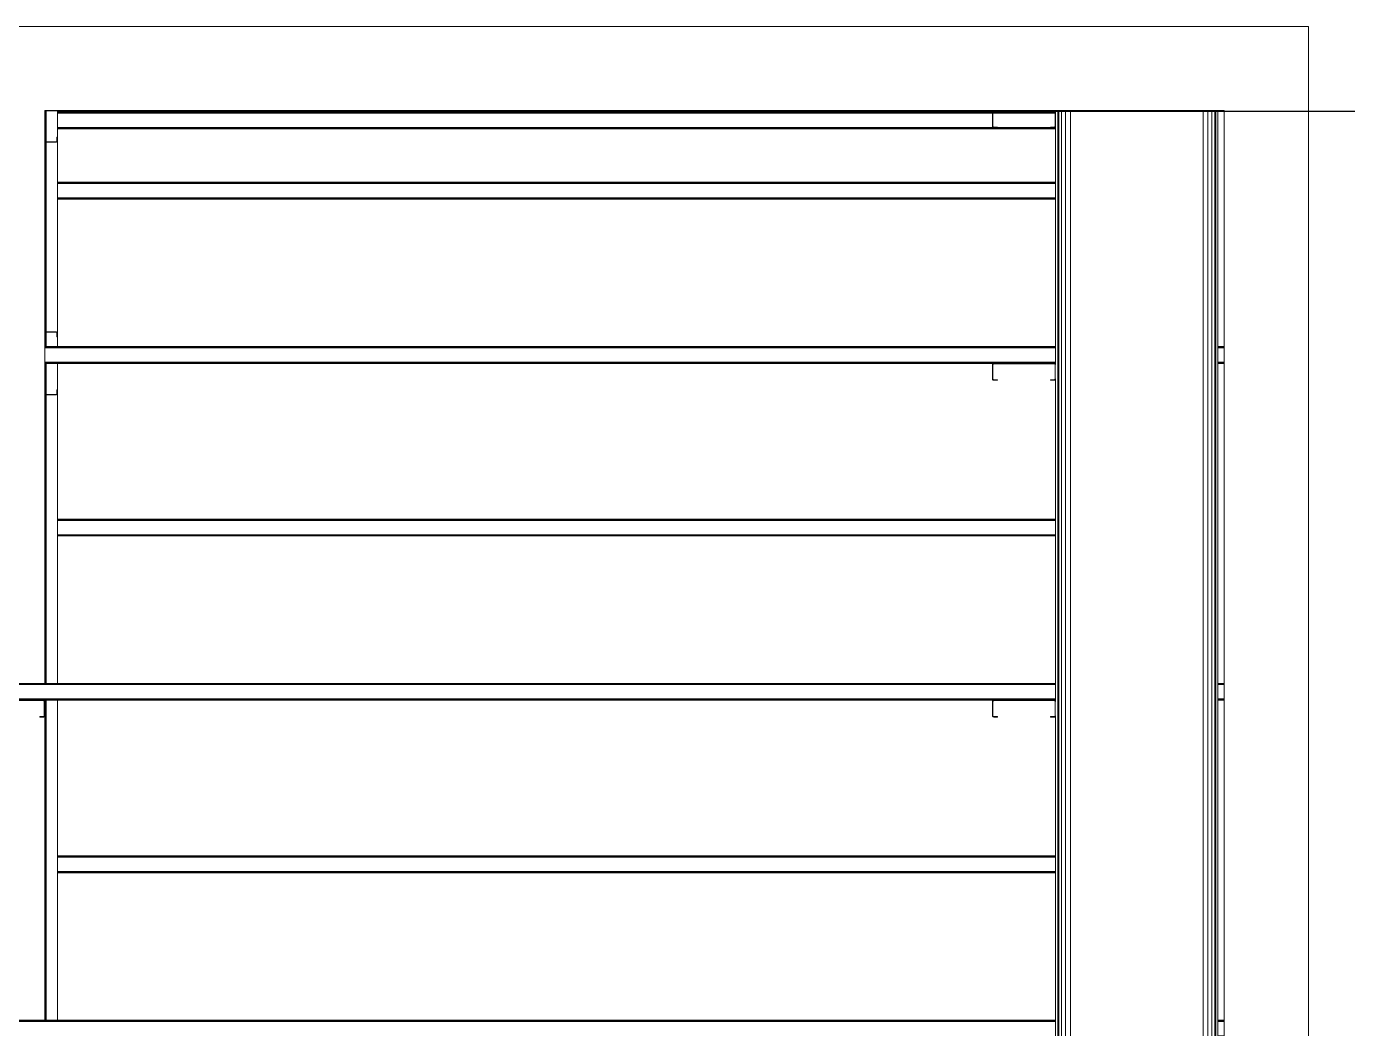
# Model space of a CAD drawing. Header units: millimetres. Extents: x 16 to 499, y 22 to 82.
# Drawn here: x 317.47 to 323.75, y 71.56 to 76.32 of the extents above; entities that cross this region are included whole.
import ezdxf

# ---------------------------------------------------------------- set-up
doc = ezdxf.new("R2010")
doc.units = ezdxf.units.MM
doc.layers.add('BARRAS_DE_ACERO', color=7, linetype='Continuous', lineweight=9)

msp = doc.modelspace()

# ---------------------------------------------------------------- linework, layer by layer
at = {"color": 2}
msp.add_line((322.361, 75.9165), (326.2648, 75.9165), dxfattribs=at)
at = {"layer": 'BARRAS_DE_ACERO'}
for p, q in [((317.2616, 76.319), (323.561, 76.319)), ((323.561, 76.319), (323.561, 66.7184)), ((323.161, 75.9189), (322.3606, 75.9189)), ((323.161, 75.919), (322.3608, 75.919)), ((322.371, 75.9184), (322.371, 75.5784)), ((322.3756, 75.4989), (322.3756, 75.9184)), ((322.4081, 75.9184), (322.4081, 75.4989)), ((322.431, 58.0184), (322.431, 75.9184)), ((323.061, 75.9184), (322.431, 75.9184)), ((323.084, 75.9184), (323.061, 75.9184)), ((323.084, 75.9184), (323.084, 74.7984)), ((323.1034, 75.9184), (323.084, 75.9184)), ((323.1034, 75.9184), (323.1165, 75.9184)), ((323.1034, 73.9767), (323.1034, 75.9184)), ((323.131, 75.9184), (323.121, 75.9184)), ((323.121, 75.9184), (323.121, 73.1984)), ((323.161, 75.919), (323.161, 75.9189)), ((323.161, 75.9184), (323.161, 74.7984)), ((322.361, 75.5784), (322.361, 75.8444)), ((317.6216, 75.7744), (317.6216, 75.5784)), ((317.5616, 75.7684), (317.5616, 75.5775)), ((317.5621, 75.5773), (317.5621, 75.7684)), ((317.5634, 75.7684), (317.5634, 75.5784)), ((317.5653, 75.7684), (317.5653, 75.5784)), ((317.5616, 75.5775), (317.5619, 75.5767)), ((317.5616, 75.5767), (317.5616, 75.5775)), ((317.5616, 75.5767), (317.5619, 75.5767)), ((317.5616, 75.5747), (317.5616, 75.5767)), ((317.5616, 75.5724), (317.5616, 75.5747)), ((317.5616, 75.5044), (317.5616, 75.5724)), ((317.5619, 75.5767), (317.5621, 75.5752)), ((317.5621, 75.5767), (317.5621, 75.5773)), ((317.5621, 75.5767), (317.5621, 75.5752)), ((317.5621, 75.575), (317.5621, 75.5752)), ((317.5623, 75.5739), (317.5622, 75.5747)), ((317.5624, 75.5732), (317.5623, 75.5739)), ((317.5625, 75.5724), (317.5625, 75.5044)), ((317.5634, 75.5784), (317.5634, 75.5761)), ((317.5634, 75.5752), (317.5634, 75.5761)), ((317.5634, 75.5752), (317.5634, 75.5739)), ((317.5634, 75.5021), (317.5634, 75.5739)), ((317.5653, 75.5784), (317.5653, 75.578)), ((317.5653, 75.5767), (317.5653, 75.578)), ((317.5653, 75.5767), (317.5653, 75.5724)), ((317.5653, 75.5724), (317.5653, 75.5044)), ((317.5676, 75.5784), (317.5676, 75.578)), ((317.5676, 75.5767), (317.5676, 75.578)), ((317.5676, 75.578), (317.5676, 75.578)), ((317.5676, 75.5767), (317.5676, 75.5752)), ((317.5676, 75.5752), (317.5676, 75.5724)), ((317.5676, 75.5724), (317.5676, 75.5044)), ((317.6216, 75.578), (317.6216, 75.5767)), ((318.5364, 75.5767), (317.6216, 75.5767)), ((317.6216, 75.5767), (317.6216, 75.5747)), ((317.6216, 75.5739), (317.6216, 75.5724)), ((317.6216, 75.5724), (317.6216, 75.5044)), ((317.6216, 75.5724), (322.361, 75.5724)), ((322.361, 75.5767), (322.361, 75.5747)), ((322.361, 75.5747), (322.361, 75.5724)), ((322.361, 75.5724), (322.361, 75.5044)), ((322.371, 74.7184), (322.371, 75.5784)), ((317.5616, 75.5044), (317.5616, 75.5021)), ((317.5625, 75.5044), (317.5616, 75.5044)), ((317.5616, 75.5002), (317.5616, 75.5021)), ((317.5616, 75.4993), (317.5616, 75.5002)), ((317.5619, 75.5002), (317.5616, 75.5002)), ((317.5616, 74.8684), (317.5616, 75.4993)), ((317.5621, 75.5017), (317.5622, 75.5021)), ((317.5634, 75.5004), (317.5634, 75.5021)), ((317.5634, 75.5004), (317.5634, 74.8684)), ((317.5653, 75.5044), (317.5653, 75.5007)), ((317.5653, 75.5007), (317.5653, 75.5004)), ((317.5653, 75.5004), (317.5653, 75.5002)), ((317.5676, 75.5044), (317.5676, 75.5029)), ((317.5676, 75.5021), (317.5676, 75.5029)), ((317.5676, 75.5007), (317.5676, 75.5021)), ((317.5676, 75.5007), (317.5676, 75.5004)), ((317.5676, 75.5004), (317.5676, 75.5002)), ((317.5676, 75.5004), (317.5676, 75.5004)), ((317.5676, 75.5004), (317.5676, 75.5004)), ((317.5676, 75.4989), (317.5676, 75.5002)), ((317.5676, 75.4984), (317.5676, 75.4989)), ((317.5676, 75.4984), (317.5676, 74.8684)), ((317.5676, 75.4984), (317.5676, 75.4984)), ((322.361, 75.4989), (317.6216, 75.4989)), ((317.6216, 75.4989), (317.6216, 75.4984)), ((317.6216, 75.4984), (317.6216, 74.8624)), ((322.361, 75.4984), (317.6216, 75.4984)), ((322.361, 75.5044), (322.361, 75.5021)), ((322.361, 74.7984), (322.361, 75.4984)), ((322.3756, 74.7984), (322.3756, 75.4989)), ((322.4081, 73.9767), (322.4081, 75.4989)), ((323.084, 74.7984), (323.084, 73.1984)), ((323.131, 74.7984), (323.161, 74.7984)), ((323.131, 74.7979), (323.131, 74.7984)), ((323.131, 74.7966), (323.161, 74.7966)), ((323.131, 74.7966), (323.131, 74.7947)), ((323.131, 74.7947), (323.131, 74.7924)), ((323.161, 74.7984), (323.161, 74.7979)), ((317.5634, 74.5704), (317.5634, 74.7184)), ((317.5653, 74.5704), (317.5653, 74.7184)), ((322.371, 73.8984), (322.371, 74.7184)), ((323.131, 74.7221), (323.131, 74.7244)), ((323.131, 74.7184), (323.131, 74.7189)), ((323.131, 74.7184), (323.131, 73.1984)), ((323.161, 73.9761), (323.161, 74.7184)), ((322.361, 74.6444), (322.361, 73.9784)), ((317.6196, 74.5744), (317.6196, 74.5924)), ((317.6216, 74.5744), (317.6216, 74.5924)), ((317.5621, 74.5704), (317.5616, 74.5704)), ((317.5616, 74.5684), (317.5616, 74.5704)), ((317.5616, 74.5684), (317.5616, 74.2795)), ((317.5621, 74.5684), (317.5616, 74.5684)), ((317.5634, 74.5704), (317.5621, 74.5704)), ((317.5621, 73.9773), (317.5621, 74.5684)), ((317.5621, 74.5684), (317.5634, 74.5684)), ((317.5653, 74.5704), (317.5634, 74.5704)), ((317.5634, 74.5684), (317.5634, 73.9784)), ((317.5653, 74.5684), (317.5676, 74.5684)), ((317.6179, 74.5689), (317.6199, 74.5702)), ((317.6193, 74.5729), (317.6185, 74.5716)), ((317.6193, 74.5729), (317.6196, 74.5744)), ((317.6199, 74.5702), (317.6212, 74.5721)), ((317.6212, 74.5721), (317.6216, 74.5744)), ((317.6216, 73.9784), (317.6216, 74.5744)), ((317.5616, 74.2795), (317.5616, 73.9775)), ((322.3886, 73.9747), (322.3886, 67.5202)), ((323.1034, 72.3767), (323.1034, 73.9767)), ((323.161, 73.1984), (323.161, 73.9761)), ((317.5621, 73.1984), (317.5621, 73.9017)), ((317.5634, 73.1984), (317.5634, 73.9004)), ((317.5653, 73.1984), (317.5653, 73.8984)), ((317.6216, 73.8984), (317.6216, 73.1984)), ((322.361, 73.1984), (322.361, 73.8984)), ((322.371, 73.1184), (322.371, 73.8984)), ((322.4081, 72.378), (322.4081, 73.9002)), ((314.861, 73.1924), (322.361, 73.1924)), ((317.5616, 73.1984), (317.4088, 73.1984)), ((322.3608, 73.1966), (317.4088, 73.1966)), ((322.3606, 73.1979), (317.4112, 73.1979)), ((317.4113, 73.1947), (322.361, 73.1947)), ((317.5621, 73.1984), (317.5634, 73.1984)), ((317.6216, 73.1984), (322.3603, 73.1984)), ((322.3608, 73.1966), (322.361, 73.1947)), ((322.361, 73.1966), (322.3608, 73.1966)), ((323.084, 71.5984), (323.084, 73.1984)), ((323.121, 73.1984), (323.121, 71.5984)), ((323.131, 73.1984), (323.161, 73.1984)), ((323.131, 73.1984), (323.131, 73.1979)), ((323.131, 73.1979), (323.161, 73.1979)), ((323.131, 73.1947), (323.131, 73.1924)), ((323.161, 73.1979), (323.161, 73.1984)), ((323.161, 73.1939), (323.161, 73.1947)), ((323.161, 73.1924), (323.161, 73.1939)), ((314.861, 73.1202), (322.3608, 73.1202)), ((317.5556, 73.1184), (317.2676, 73.1184)), ((317.5556, 73.1164), (317.2676, 73.1164)), ((322.3606, 73.1189), (317.3769, 73.1189)), ((317.4116, 73.1221), (322.361, 73.1221)), ((317.5556, 73.1184), (317.5579, 73.1179)), ((317.5556, 73.1184), (317.5616, 73.1184)), ((317.5572, 73.1161), (317.5556, 73.1164)), ((317.5572, 73.1161), (317.5584, 73.1152)), ((317.5579, 73.1179), (317.5599, 73.1166)), ((317.5584, 73.1152), (317.5593, 73.1139)), ((317.5596, 73.1124), (317.5593, 73.1139)), ((317.5596, 73.1124), (317.5596, 73.0444)), ((317.5612, 73.1147), (317.5599, 73.1166)), ((317.5621, 73.1184), (317.5616, 73.1184)), ((317.5616, 73.0444), (317.5616, 73.1124)), ((317.5621, 73.1184), (317.5634, 73.1184)), ((317.5621, 72.3752), (317.5621, 73.1184)), ((317.5634, 73.1184), (317.5634, 72.3752)), ((317.5653, 73.1184), (317.5676, 73.1184)), ((317.5676, 73.1184), (317.5676, 72.3784)), ((317.6216, 73.1184), (317.5676, 73.1184)), ((317.6216, 73.1184), (317.6216, 72.3784)), ((322.0615, 73.1147), (322.061, 73.1124)), ((322.061, 73.0444), (322.061, 73.1124)), ((322.0628, 73.1166), (322.0615, 73.1147)), ((322.0628, 73.1166), (322.0647, 73.1179)), ((322.063, 73.1124), (322.0633, 73.1139)), ((322.0633, 73.1139), (322.0642, 73.1152)), ((322.0655, 73.1161), (322.0642, 73.1152)), ((322.067, 73.1164), (322.0655, 73.1161)), ((322.355, 73.1184), (322.067, 73.1184)), ((322.067, 73.1164), (322.355, 73.1164)), ((322.3566, 73.1161), (322.355, 73.1164)), ((322.3578, 73.1152), (322.3566, 73.1161)), ((322.3573, 73.1179), (322.3593, 73.1166)), ((322.3578, 73.1152), (322.3587, 73.1139)), ((322.3587, 73.1139), (322.359, 73.1124)), ((322.359, 73.1124), (322.359, 73.0444)), ((322.3593, 73.1166), (322.3606, 73.1147)), ((322.3606, 73.1189), (322.3603, 73.1184)), ((322.361, 73.1184), (322.3603, 73.1184)), ((322.3608, 73.1202), (322.3606, 73.1189)), ((322.361, 73.1189), (322.3606, 73.1189)), ((322.361, 73.1124), (322.3606, 73.1147)), ((322.361, 73.1221), (322.3608, 73.1202)), ((322.3608, 73.1202), (322.361, 73.1202)), ((322.361, 73.1244), (322.361, 73.1221)), ((322.361, 73.1221), (322.361, 73.1221)), ((322.361, 73.1184), (322.361, 73.1189)), ((322.361, 73.1124), (322.361, 73.1184)), ((322.371, 72.2984), (322.371, 73.1184)), ((323.131, 73.1221), (323.131, 73.1244)), ((323.131, 73.1184), (323.131, 71.5984)), ((323.161, 73.1221), (323.161, 73.1244)), ((323.161, 72.3761), (323.161, 73.1184)), ((317.5376, 73.0384), (317.5376, 73.0404)), ((317.5376, 73.0404), (317.5556, 73.0404)), ((317.5376, 73.0384), (317.5556, 73.0384)), ((317.5572, 73.0407), (317.5556, 73.0404)), ((317.5579, 73.0389), (317.5556, 73.0384)), ((317.5584, 73.0416), (317.5572, 73.0407)), ((317.5579, 73.0389), (317.5599, 73.0402)), ((317.5584, 73.0416), (317.5593, 73.0429)), ((317.5596, 73.0444), (317.5593, 73.0429)), ((317.5612, 73.0421), (317.5599, 73.0402)), ((317.5612, 73.0421), (317.5616, 73.0444)), ((322.0615, 73.0421), (322.061, 73.0444)), ((322.0615, 73.0421), (322.0628, 73.0402)), ((322.0628, 73.0402), (322.0647, 73.0389)), ((322.0633, 73.0429), (322.0642, 73.0416)), ((322.0647, 73.0389), (322.067, 73.0384)), ((322.067, 73.0404), (322.085, 73.0404)), ((322.067, 73.0384), (322.085, 73.0384)), ((322.085, 73.0384), (322.085, 73.0404)), ((322.355, 73.0404), (322.337, 73.0404)), ((322.337, 73.0384), (322.337, 73.0404)), ((322.337, 73.0384), (322.355, 73.0384)), ((322.3566, 73.0407), (322.355, 73.0404)), ((322.3578, 73.0416), (322.3566, 73.0407)), ((322.3578, 73.0416), (322.3587, 73.0429)), ((322.359, 73.0444), (322.3587, 73.0429)), ((322.361, 73.0444), (322.3606, 73.0421)), ((322.361, 73.0444), (322.361, 72.3784)), ((322.4081, 72.378), (322.4081, 71.5244)), ((323.1034, 69.9767), (323.1034, 72.3767)), ((323.161, 71.5984), (323.161, 72.3761)), ((317.5621, 72.3017), (317.5621, 71.5984)), ((317.5634, 71.5984), (317.5634, 72.3021)), ((317.5653, 72.2984), (317.5653, 71.5984)), ((317.5676, 72.2984), (317.5676, 71.5984)), ((317.6216, 72.2984), (317.6216, 71.5984)), ((322.361, 71.5984), (322.361, 72.2984)), ((322.371, 71.5184), (322.371, 72.2984)), ((312.4616, 71.5979), (317.5556, 71.5979)), ((312.4616, 71.5966), (322.3608, 71.5966)), ((312.4616, 71.5947), (322.361, 71.5947)), ((314.861, 71.5924), (322.361, 71.5924)), ((317.5616, 71.5984), (317.2616, 71.5984)), ((317.5556, 71.5979), (322.3606, 71.5979)), ((317.5621, 71.5984), (317.5616, 71.5984)), ((317.5634, 71.5984), (317.5621, 71.5984)), ((317.5634, 71.5984), (317.5653, 71.5984)), ((317.5676, 71.5984), (317.5653, 71.5984)), ((317.6216, 71.5984), (317.5676, 71.5984)), ((322.3603, 71.5984), (317.6216, 71.5984)), ((322.3608, 71.5966), (322.361, 71.5947)), ((322.361, 71.5966), (322.3608, 71.5966)), ((323.084, 71.5984), (323.084, 70.7984)), ((323.121, 71.5984), (323.121, 70.7984)), ((323.131, 71.5984), (323.161, 71.5984)), ((323.131, 71.5984), (323.131, 71.5979)), ((323.131, 71.5979), (323.161, 71.5979)), ((323.131, 71.5947), (323.131, 71.5924)), ((323.161, 71.5979), (323.161, 71.5984)), ((323.161, 71.5939), (323.161, 71.5947)), ((323.161, 71.5924), (323.161, 71.5939))]:
    msp.add_line(p, q, dxfattribs=at)
at = {"layer": 'BARRAS_DE_ACERO', "color": 2}
for p, q in [((322.3606, 75.9189), (317.5616, 75.9189)), ((317.5616, 75.9189), (317.5616, 75.9184)), ((317.5616, 75.9184), (317.5621, 75.9184)), ((317.5616, 75.9118), (317.5619, 75.911)), ((317.5616, 75.911), (317.5616, 75.9118)), ((317.5616, 75.911), (317.5619, 75.911)), ((317.5616, 75.909), (317.5616, 75.911)), ((317.5616, 75.9067), (317.5616, 75.909)), ((317.5616, 75.8387), (317.5616, 75.9067)), ((317.5619, 75.911), (317.5621, 75.9096)), ((317.5621, 75.9184), (317.5634, 75.9184)), ((317.5621, 75.7704), (317.5621, 75.9184)), ((317.5621, 75.911), (317.5621, 75.9116)), ((317.5621, 75.911), (317.5621, 75.9096)), ((317.5621, 75.9094), (317.5621, 75.9095)), ((317.5623, 75.9083), (317.5622, 75.909)), ((317.5624, 75.9076), (317.5623, 75.9083)), ((317.5625, 75.9067), (317.5625, 75.8387)), ((317.5634, 75.9184), (317.5653, 75.9184)), ((317.5634, 75.7704), (317.5634, 75.9184)), ((317.5634, 75.9127), (317.5634, 75.9104)), ((317.5634, 75.9096), (317.5634, 75.9104)), ((317.5634, 75.9096), (317.5634, 75.9083)), ((317.5634, 75.8365), (317.5634, 75.9083)), ((317.5653, 75.9184), (317.5676, 75.9184)), ((317.5653, 75.7704), (317.5653, 75.9184)), ((317.5653, 75.9127), (317.5653, 75.9123)), ((317.5653, 75.911), (317.5653, 75.9123)), ((317.5653, 75.911), (317.5653, 75.9067)), ((317.5653, 75.9067), (317.5653, 75.8387)), ((317.5676, 75.9184), (317.6216, 75.9184)), ((317.5676, 75.7704), (317.5676, 75.9184)), ((317.5676, 75.9127), (317.5676, 75.9123)), ((317.5676, 75.911), (317.5676, 75.9123)), ((317.5676, 75.9123), (317.5676, 75.9123)), ((317.5676, 75.911), (317.5676, 75.9096)), ((317.5676, 75.9096), (317.5676, 75.9067)), ((317.5676, 75.9067), (317.5676, 75.8387)), ((322.067, 75.9184), (317.6216, 75.9184)), ((317.6216, 75.7924), (317.6216, 75.9184)), ((317.6216, 75.9123), (317.6216, 75.911)), ((318.5364, 75.911), (317.6216, 75.911)), ((317.6216, 75.911), (317.6216, 75.909)), ((317.6216, 75.9083), (317.6216, 75.9067)), ((317.6216, 75.9067), (317.6216, 75.8387)), ((317.6216, 75.9067), (322.361, 75.9067)), ((322.0615, 75.9147), (322.061, 75.9124)), ((322.061, 75.9124), (322.061, 75.8444)), ((322.0628, 75.9166), (322.0615, 75.9147)), ((322.0628, 75.9166), (322.0647, 75.9179)), ((322.0633, 75.9139), (322.0642, 75.9152)), ((322.0642, 75.9152), (322.0655, 75.9161)), ((322.067, 75.9184), (322.0647, 75.9179)), ((322.067, 75.9164), (322.0655, 75.9161)), ((322.067, 75.9184), (322.355, 75.9184)), ((322.067, 75.9164), (322.355, 75.9164)), ((322.3573, 75.9179), (322.355, 75.9184)), ((322.3603, 75.9184), (322.355, 75.9184)), ((322.3566, 75.9161), (322.355, 75.9164)), ((322.3566, 75.9161), (322.3578, 75.9152)), ((322.3593, 75.9166), (322.3573, 75.9179)), ((322.3587, 75.9139), (322.3578, 75.9152)), ((322.3587, 75.9139), (322.359, 75.9124)), ((322.3606, 75.9147), (322.3593, 75.9166)), ((322.3603, 75.9184), (322.3606, 75.9189)), ((322.361, 75.9184), (322.371, 75.9184)), ((322.361, 75.911), (322.361, 75.909)), ((322.361, 75.909), (322.361, 75.9067)), ((322.361, 75.9067), (322.361, 75.8387)), ((322.4081, 75.9184), (322.431, 75.9184)), ((317.5616, 75.8387), (317.5616, 75.8365)), ((317.5625, 75.8387), (317.5616, 75.8387)), ((317.5616, 75.8345), (317.5616, 75.8365)), ((317.5621, 75.8361), (317.5622, 75.8365)), ((317.5634, 75.8347), (317.5634, 75.8365)), ((317.5653, 75.8387), (317.5653, 75.8351)), ((317.5676, 75.8387), (317.5676, 75.8372)), ((317.5676, 75.8365), (317.5676, 75.8372)), ((317.5676, 75.8351), (317.5676, 75.8365)), ((322.061, 75.8444), (322.0615, 75.8421)), ((322.0615, 75.8421), (322.0628, 75.8402)), ((322.0647, 75.8389), (322.0628, 75.8402)), ((322.0633, 75.8429), (322.063, 75.8444)), ((322.0633, 75.8429), (322.0642, 75.8416)), ((322.0647, 75.8389), (322.067, 75.8384)), ((322.067, 75.8404), (322.085, 75.8404)), ((322.067, 75.8384), (322.085, 75.8384)), ((322.085, 75.8384), (322.085, 75.8404)), ((322.355, 75.8404), (322.337, 75.8404)), ((322.337, 75.8384), (322.337, 75.8404)), ((322.337, 75.8384), (322.355, 75.8384)), ((322.3566, 75.8407), (322.355, 75.8404)), ((322.355, 75.8384), (322.3573, 75.8389)), ((322.3566, 75.8407), (322.3578, 75.8416)), ((322.3593, 75.8402), (322.3573, 75.8389)), ((322.3587, 75.8429), (322.3578, 75.8416)), ((322.3606, 75.8421), (322.3593, 75.8402)), ((322.3606, 75.8421), (322.361, 75.8444)), ((322.361, 75.8387), (322.361, 75.8365)), ((317.5616, 75.8337), (317.5616, 75.8345)), ((317.5619, 75.8345), (317.5616, 75.8345)), ((317.5653, 75.8351), (317.5653, 75.8347)), ((317.5653, 75.8347), (317.5653, 75.8345)), ((317.5676, 75.8351), (317.5676, 75.8348)), ((317.5676, 75.8348), (317.5676, 75.8347)), ((317.5676, 75.8348), (317.5676, 75.8348)), ((317.5676, 75.8347), (317.5676, 75.8345)), ((317.5676, 75.8332), (317.5676, 75.8345)), ((317.5676, 75.8328), (317.5676, 75.8332)), ((317.5676, 75.8328), (317.5676, 75.8327)), ((317.6193, 75.7729), (317.6185, 75.7716)), ((317.6196, 75.7744), (317.6193, 75.7729)), ((317.6216, 75.7924), (317.6196, 75.7924)), ((317.6196, 75.7744), (317.6196, 75.7924)), ((317.6216, 75.7744), (317.6212, 75.7721)), ((322.361, 75.8332), (317.6216, 75.8332)), ((317.6216, 75.8332), (317.6216, 75.8327)), ((322.361, 75.8327), (317.6216, 75.8327)), ((317.6216, 75.7924), (317.6216, 75.7744)), ((317.5616, 75.7684), (317.5616, 75.7704)), ((317.5621, 75.7684), (317.5616, 75.7684)), ((317.5634, 75.7704), (317.5621, 75.7704)), ((317.5621, 75.7684), (317.5634, 75.7684)), ((317.5653, 75.7704), (317.5634, 75.7704)), ((317.5634, 75.7684), (317.5653, 75.7684)), ((317.5676, 75.7704), (317.5653, 75.7704)), ((317.5676, 75.7684), (317.6156, 75.7684)), ((317.6179, 75.7689), (317.6156, 75.7684)), ((317.6185, 75.7716), (317.6172, 75.7707)), ((317.6179, 75.7689), (317.6199, 75.7702)), ((317.6199, 75.7702), (317.6212, 75.7721)), ((317.5621, 74.8684), (317.5616, 74.8684)), ((317.5616, 74.8664), (317.5616, 74.8684)), ((317.5616, 74.7984), (317.5616, 74.8664)), ((317.5616, 74.8664), (317.5621, 74.8664)), ((317.5634, 74.8684), (317.5621, 74.8684)), ((317.5676, 74.8684), (317.5653, 74.8684)), ((317.6156, 74.8684), (317.5676, 74.8684)), ((317.5676, 74.8664), (317.5676, 74.7984)), ((317.6179, 74.8679), (317.6156, 74.8684)), ((317.6156, 74.8664), (317.6172, 74.8661)), ((317.6172, 74.8661), (317.6185, 74.8652)), ((317.6199, 74.8666), (317.6179, 74.8679)), ((317.6193, 74.8639), (317.6185, 74.8652)), ((317.6196, 74.8624), (317.6193, 74.8639)), ((317.6196, 74.8444), (317.6196, 74.8624)), ((317.6196, 74.8444), (317.6216, 74.8444)), ((317.6212, 74.8647), (317.6199, 74.8666)), ((317.6212, 74.8647), (317.6216, 74.8624)), ((317.6216, 74.8444), (317.6216, 74.8624)), ((317.6216, 74.8444), (317.6216, 74.7984)), ((317.5616, 74.7979), (317.5616, 74.7984)), ((317.5616, 74.7984), (317.5621, 74.7984)), ((317.5616, 74.7979), (317.5616, 74.7966)), ((322.3606, 74.7979), (317.5616, 74.7979)), ((317.5616, 74.7966), (322.3608, 74.7966)), ((317.5616, 74.7966), (317.5616, 74.7947)), ((317.5616, 74.7924), (317.5616, 74.7244)), ((317.5616, 74.7924), (322.361, 74.7924)), ((317.6216, 74.7984), (317.5676, 74.7984)), ((317.6216, 74.7984), (322.3603, 74.7984)), ((322.3603, 74.7984), (322.3606, 74.7979)), ((322.3603, 74.7984), (322.361, 74.7984)), ((322.3608, 74.7966), (322.361, 74.7947)), ((322.361, 74.7966), (322.3608, 74.7966)), ((317.5616, 74.7221), (317.5616, 74.7202)), ((322.361, 74.7221), (317.5616, 74.7221)), ((322.3608, 74.7202), (317.5616, 74.7202)), ((317.5616, 74.7189), (322.3606, 74.7189)), ((317.5621, 74.7184), (317.5634, 74.7184)), ((317.5634, 74.7184), (317.5653, 74.7184)), ((317.5676, 74.7184), (317.6216, 74.7184)), ((322.067, 74.7184), (317.6216, 74.7184)), ((317.6216, 74.5924), (317.6216, 74.7184)), ((322.0615, 74.7147), (322.061, 74.7124)), ((322.061, 74.7124), (322.061, 74.6444)), ((322.0628, 74.7166), (322.0615, 74.7147)), ((322.0647, 74.7179), (322.0628, 74.7166)), ((322.0633, 74.7139), (322.063, 74.7124)), ((322.063, 74.6444), (322.063, 74.7124)), ((322.0633, 74.7139), (322.0642, 74.7152)), ((322.067, 74.7184), (322.0647, 74.7179)), ((322.355, 74.7184), (322.067, 74.7184)), ((322.067, 74.7164), (322.355, 74.7164)), ((322.3573, 74.7179), (322.355, 74.7184)), ((322.3566, 74.7161), (322.355, 74.7164)), ((322.3593, 74.7166), (322.3573, 74.7179)), ((322.359, 74.7124), (322.3587, 74.7139)), ((322.359, 74.6444), (322.359, 74.7124)), ((322.3606, 74.7147), (322.3593, 74.7166)), ((322.361, 74.7184), (322.3603, 74.7184)), ((322.3608, 74.7202), (322.3606, 74.7189)), ((322.361, 74.7189), (322.3606, 74.7189)), ((322.3606, 74.7147), (322.361, 74.7124)), ((322.361, 74.7221), (322.3608, 74.7202)), ((322.3608, 74.7202), (322.361, 74.7202)), ((322.361, 74.7244), (322.361, 74.7221)), ((322.361, 74.7221), (322.361, 74.7221)), ((322.361, 74.7184), (322.361, 74.7189)), ((322.361, 74.7124), (322.361, 74.7184)), ((322.061, 74.6444), (322.0615, 74.6421)), ((322.0633, 74.6429), (322.063, 74.6444)), ((322.3587, 74.6429), (322.359, 74.6444)), ((322.3606, 74.6421), (322.361, 74.6444)), ((317.6216, 74.5924), (317.6196, 74.5924)), ((322.0615, 74.6421), (322.0628, 74.6402)), ((322.0628, 74.6402), (322.0647, 74.6389)), ((322.0642, 74.6416), (322.0633, 74.6429)), ((322.0647, 74.6389), (322.067, 74.6384)), ((322.067, 74.6384), (322.085, 74.6384)), ((322.085, 74.6384), (322.085, 74.6404)), ((322.337, 74.6384), (322.337, 74.6404)), ((322.337, 74.6404), (322.355, 74.6404)), ((322.337, 74.6384), (322.355, 74.6384)), ((322.3566, 74.6407), (322.355, 74.6404)), ((322.355, 74.6384), (322.3573, 74.6389)), ((322.3578, 74.6416), (322.3566, 74.6407)), ((322.3578, 74.6416), (322.3587, 74.6429)), ((317.5616, 73.9775), (317.5619, 73.9767)), ((317.5616, 73.9767), (317.5616, 73.9775)), ((317.5619, 73.9767), (317.5616, 73.9767)), ((317.5616, 73.9747), (317.5616, 73.9767)), ((317.5616, 73.9724), (317.5616, 73.9747)), ((317.5616, 73.9747), (317.5622, 73.9747)), ((317.5616, 73.9724), (317.5616, 73.9044)), ((317.5619, 73.9767), (317.5621, 73.9752)), ((317.5621, 73.9767), (317.5621, 73.9773)), ((317.5621, 73.9752), (317.5621, 73.9767)), ((317.5621, 73.9752), (317.5621, 73.9752)), ((317.5621, 73.9752), (317.5621, 73.9752)), ((317.5621, 73.975), (317.5621, 73.9752)), ((317.5621, 73.975), (317.5622, 73.9747)), ((317.5625, 73.9724), (317.5624, 73.9732)), ((317.5634, 73.9784), (317.5634, 73.9761)), ((317.5634, 73.9752), (317.5634, 73.9761)), ((317.5634, 73.9752), (317.5634, 73.9739)), ((317.5634, 73.9021), (317.5634, 73.9739)), ((317.5653, 73.978), (317.5653, 73.9784)), ((317.5653, 73.9767), (317.5653, 73.978)), ((317.5653, 73.9767), (317.5653, 73.9724)), ((317.5653, 73.9044), (317.5653, 73.9724)), ((317.5676, 73.9767), (317.5676, 73.978)), ((317.5676, 73.9767), (317.5676, 73.9752)), ((317.5676, 73.9752), (317.5676, 73.9739)), ((317.5676, 73.9739), (317.5676, 73.9724)), ((317.5676, 73.9724), (317.5676, 73.9044)), ((322.361, 73.978), (317.6216, 73.978)), ((317.6216, 73.9767), (317.6216, 73.978)), ((317.6216, 73.9767), (317.6216, 73.9747)), ((318.5364, 73.9767), (317.6216, 73.9767)), ((322.361, 73.9784), (322.361, 73.978)), ((322.361, 73.978), (322.361, 73.9767)), ((322.361, 73.9747), (322.361, 73.9724)), ((322.361, 73.9724), (322.361, 73.9044)), ((322.4081, 73.9002), (322.4081, 73.9767)), ((317.5616, 73.9044), (317.5625, 73.9044)), ((317.5616, 73.9021), (317.5616, 73.9044)), ((317.5622, 73.9021), (317.5616, 73.9021)), ((317.5616, 73.8795), (317.5616, 73.8993)), ((317.5621, 73.9017), (317.5619, 73.9002)), ((317.5622, 73.9021), (317.5621, 73.9017)), ((317.5634, 73.9021), (317.5634, 73.9004)), ((317.5653, 73.9044), (317.5653, 73.9029)), ((317.5653, 73.9021), (317.5653, 73.9029)), ((317.5653, 73.9007), (317.5653, 73.9021)), ((317.5653, 73.9002), (317.5653, 73.8989)), ((317.5653, 73.8984), (317.5653, 73.8989)), ((317.5676, 73.9029), (317.5676, 73.9044)), ((317.5676, 73.9029), (317.5676, 73.9021)), ((317.5676, 73.9021), (317.5676, 73.9007)), ((317.5676, 73.9002), (317.5676, 73.8989)), ((317.5676, 73.8989), (317.5676, 73.8984)), ((317.5676, 73.8984), (317.5676, 73.8984)), ((322.361, 73.8989), (317.6216, 73.8989)), ((317.6216, 73.8989), (317.6216, 73.8984)), ((322.361, 73.8984), (317.6216, 73.8984)), ((322.361, 73.9044), (322.361, 73.9021)), ((322.361, 73.9021), (322.361, 73.9002)), ((322.361, 73.9002), (322.361, 73.8989)), ((322.361, 73.8984), (322.361, 73.8989)), ((317.5616, 72.3775), (317.5619, 72.3767)), ((317.5616, 72.3747), (317.5616, 72.3767)), ((317.5616, 72.3747), (317.5622, 72.3747)), ((317.5616, 72.3724), (317.5616, 72.3747)), ((317.5616, 72.3044), (317.5616, 72.3724)), ((317.5616, 72.3724), (317.5625, 72.3724)), ((317.5619, 72.3767), (317.562, 72.3759)), ((317.5621, 72.3752), (317.562, 72.3759)), ((317.5621, 72.3752), (317.5621, 72.3752)), ((317.5621, 72.3752), (317.5621, 72.3752)), ((317.5621, 72.3752), (317.5621, 72.375)), ((317.5621, 72.375), (317.5622, 72.3747)), ((317.5622, 72.3747), (317.5623, 72.3739)), ((317.5624, 72.3732), (317.5623, 72.3739)), ((317.5625, 72.3724), (317.5624, 72.3732)), ((317.5625, 72.3044), (317.5625, 72.3724)), ((317.5634, 72.3752), (317.5634, 72.3739)), ((317.5634, 72.3044), (317.5634, 72.3739)), ((317.5653, 72.378), (317.5653, 72.3784)), ((317.5653, 72.378), (317.5653, 72.3767)), ((317.5653, 72.3724), (317.5653, 72.3767)), ((317.5676, 72.3784), (317.5676, 72.378)), ((317.5676, 72.378), (317.5676, 72.3767)), ((317.5676, 72.3767), (317.5676, 72.3752)), ((317.5676, 72.3739), (317.5676, 72.3752)), ((317.5676, 72.3724), (317.5676, 72.3739)), ((317.5676, 72.3724), (317.5676, 72.3044)), ((317.6216, 72.3767), (317.6216, 72.3747)), ((322.361, 72.378), (322.361, 72.3767)), ((322.361, 72.3724), (322.361, 72.3747)), ((322.361, 72.3724), (322.361, 72.3044)), ((317.5625, 72.3044), (317.5616, 72.3044)), ((317.5616, 72.3021), (317.5616, 72.3044)), ((317.5616, 72.3002), (317.5616, 72.3021)), ((317.5616, 72.2993), (317.5616, 72.3002)), ((317.5616, 72.3002), (317.5619, 72.3002)), ((317.5621, 72.3017), (317.5619, 72.3002)), ((317.5621, 72.3017), (317.5622, 72.3021)), ((317.5621, 72.3017), (317.5621, 72.3017)), ((317.5634, 72.3021), (317.5634, 72.3044)), ((317.5653, 72.3029), (317.5653, 72.3021)), ((317.5653, 72.3007), (317.5653, 72.3021)), ((317.5653, 72.3002), (317.5653, 72.2989)), ((317.5653, 72.2984), (317.5653, 72.2989)), ((317.5676, 72.3007), (317.5676, 72.3008)), ((317.5676, 72.3004), (317.5676, 72.3007)), ((317.5676, 72.3002), (317.5676, 72.3004)), ((317.5676, 72.3004), (317.5676, 72.3004)), ((317.5676, 72.3002), (317.5676, 72.2989)), ((317.5676, 72.2989), (317.5676, 72.2984)), ((317.5676, 72.2984), (317.5676, 72.2984)), ((317.5676, 72.2984), (317.5676, 72.2984)), ((322.361, 72.2989), (317.6216, 72.2989)), ((317.6216, 72.2989), (317.6216, 72.2984)), ((322.361, 72.2984), (317.6216, 72.2984)), ((322.361, 72.3044), (322.361, 72.3021)), ((322.361, 72.3002), (322.361, 72.3021)), ((322.361, 72.3002), (322.361, 72.2989)), ((322.361, 72.2984), (322.361, 72.2989))]:
    msp.add_line(p, q, dxfattribs=at)
for points in [[(322.3606, 75.919), (317.5616, 75.919), (317.5616, 75.9189)], [(317.5616, 75.9184), (317.5616, 75.7704), (317.5621, 75.7704)], [(317.5616, 75.909), (317.5622, 75.909), (317.5621, 75.9094)], [(317.5624, 75.9076), (317.5625, 75.9067), (317.5616, 75.9067)], [(322.361, 75.909), (317.6216, 75.909), (317.6216, 75.9083)], [(318.5364, 75.911), (322.361, 75.911), (322.361, 75.9123)], [(322.0633, 75.9139), (322.063, 75.9124), (322.063, 75.8444)], [(322.359, 75.9124), (322.359, 75.8444), (322.3587, 75.8429)], [(322.3606, 75.9147), (322.361, 75.9124), (322.361, 75.9184), (322.3603, 75.9184)], [(322.3608, 75.919), (322.3606, 75.919), (322.3606, 75.9189)], [(322.371, 75.9184), (322.3756, 75.9184), (322.3886, 75.9184)], [(317.5616, 75.8365), (317.5622, 75.8365), (317.5625, 75.8387)], [(322.361, 75.8387), (317.6216, 75.8387), (317.6216, 75.8365)], [(322.361, 75.8365), (322.361, 75.8345), (317.6216, 75.8345), (317.6216, 75.8332)], [(322.361, 75.8365), (317.6216, 75.8365), (317.6216, 75.8345)], [(322.067, 75.8404), (322.0655, 75.8407), (322.0642, 75.8416)], [(317.5653, 75.8327), (317.5653, 75.8332), (317.5653, 75.8345)], [(322.361, 75.8327), (322.361, 75.8332), (322.361, 75.8345)], [(317.6172, 75.7707), (317.6156, 75.7704), (317.5676, 75.7704)], [(317.5621, 74.8664), (317.5621, 74.7984), (317.5634, 74.7984)], [(317.5621, 74.8664), (317.5634, 74.8664), (317.5653, 74.8664)], [(317.5634, 74.8664), (317.5634, 74.7984), (317.5653, 74.7984)], [(317.5653, 74.8664), (317.5676, 74.8664), (317.6156, 74.8664)], [(317.5653, 74.8664), (317.5653, 74.7984), (317.5676, 74.7984)], [(317.5616, 74.7924), (317.5616, 74.7947), (322.361, 74.7947)], [(322.361, 74.7979), (322.3606, 74.7979), (322.3608, 74.7966)], [(322.361, 74.7984), (322.361, 74.7979), (322.361, 74.7966), (322.361, 74.7947)], [(322.361, 74.7924), (322.361, 74.7244), (322.361, 74.7221), (322.361, 74.7202), (322.361, 74.7189)], [(322.361, 74.7244), (317.5616, 74.7244), (317.5616, 74.7221)], [(322.067, 74.7164), (322.0655, 74.7161), (322.0642, 74.7152)], [(322.3606, 74.7189), (322.3603, 74.7184), (322.355, 74.7184)], [(322.3566, 74.7161), (322.3578, 74.7152), (322.3587, 74.7139)], [(322.085, 74.6404), (322.067, 74.6404), (322.0655, 74.6407), (322.0642, 74.6416)], [(322.3606, 74.6421), (322.3593, 74.6402), (322.3573, 74.6389)], [(317.5616, 73.9724), (317.5625, 73.9724), (317.5625, 73.9044), (317.5622, 73.9021)], [(317.5624, 73.9732), (317.5623, 73.9739), (317.5622, 73.9747)], [(317.5676, 73.9784), (317.5676, 73.978), (317.5676, 73.978)], [(322.361, 73.9784), (317.6216, 73.9784), (317.6216, 73.978)], [(322.361, 73.9747), (317.6216, 73.9747), (317.6216, 73.9739), (317.6216, 73.9724)], [(322.361, 73.9724), (317.6216, 73.9724), (317.6216, 73.9044)], [(322.361, 73.9747), (322.361, 73.9767), (318.5364, 73.9767)], [(317.5616, 73.8993), (317.5616, 73.9002), (317.5616, 73.9021)], [(317.5616, 73.8993), (317.5619, 73.9002), (317.5616, 73.9002)], [(317.5653, 73.9007), (317.5653, 73.9004), (317.5653, 73.9002)], [(317.5676, 73.9002), (317.5676, 73.9004), (317.5676, 73.9004), (317.5676, 73.9004), (317.5676, 73.9007)], [(322.361, 73.9044), (317.6216, 73.9044), (317.6216, 73.9021)], [(322.361, 73.9021), (317.6216, 73.9021), (317.6216, 73.9002)], [(322.361, 73.9002), (317.6216, 73.9002), (317.6216, 73.8989)], [(317.5653, 72.3724), (317.5653, 72.3044), (317.5653, 72.3029)], [(317.6216, 72.378), (317.6216, 72.3767), (318.5364, 72.3767)], [(322.361, 72.3747), (317.6216, 72.3747), (317.6216, 72.3739), (317.6216, 72.3724)], [(322.361, 72.3724), (317.6216, 72.3724), (317.6216, 72.3044)], [(322.361, 72.3747), (322.361, 72.3767), (318.5364, 72.3767)], [(317.5616, 72.3021), (317.5622, 72.3021), (317.5625, 72.3044)], [(317.5653, 72.3007), (317.5653, 72.3004), (317.5653, 72.3002)], [(317.5676, 72.3044), (317.5676, 72.3029), (317.5676, 72.3021), (317.5676, 72.3008)], [(322.361, 72.3044), (317.6216, 72.3044), (317.6216, 72.3021)], [(322.361, 72.3021), (317.6216, 72.3021), (317.6216, 72.3004), (317.6216, 72.3002)], [(322.361, 72.3002), (317.6216, 72.3002), (317.6216, 72.2989)]]:
    msp.add_lwpolyline(points, dxfattribs=at)
for points in [[(317.5621, 75.9096), (317.5621, 75.9095), (317.5621, 75.9096)], [(317.6216, 75.9123), (322.361, 75.9123), (322.361, 75.9127), (317.6216, 75.9127), (317.6216, 75.9123)], [(322.361, 74.7947), (322.361, 74.7947), (322.361, 74.7924), (322.361, 74.7947)], [(322.361, 72.3784), (317.6216, 72.3784), (317.6216, 72.378), (322.361, 72.378), (322.361, 72.3784)]]:
    msp.add_lwpolyline(points, close=True, dxfattribs=at)
at = {"layer": 'BARRAS_DE_ACERO'}
for points in [[(322.4081, 75.9184), (322.3886, 75.9184), (322.3886, 73.9747)], [(323.061, 75.9184), (323.061, 75.4989), (323.061, 73.9767), (323.061, 73.9002)], [(323.1165, 74.7979), (323.1165, 75.9184), (323.121, 75.9184)], [(323.131, 74.7984), (323.131, 75.9184), (323.161, 75.9184), (323.161, 75.9189)], [(317.5653, 75.7684), (317.5676, 75.7684), (317.5676, 75.5784)], [(317.5616, 75.5747), (317.5622, 75.5747), (317.5621, 75.575)], [(317.5624, 75.5732), (317.5625, 75.5724), (317.5616, 75.5724)], [(322.361, 75.5747), (317.6216, 75.5747), (317.6216, 75.5739)], [(318.5364, 75.5767), (322.361, 75.5767), (322.361, 75.578)], [(317.5616, 75.5021), (317.5622, 75.5021), (317.5625, 75.5044)], [(317.5621, 74.8684), (317.5621, 75.5017), (317.5619, 75.5002), (317.5616, 75.4993)], [(317.5634, 74.8684), (317.5653, 74.8684), (317.5653, 75.4984)], [(317.5653, 75.4984), (317.5653, 75.4989), (317.5653, 75.5002)], [(322.361, 75.5044), (317.6216, 75.5044), (317.6216, 75.5021)], [(322.361, 75.5021), (322.361, 75.5002), (317.6216, 75.5002), (317.6216, 75.4989)], [(322.361, 75.5021), (317.6216, 75.5021), (317.6216, 75.5002)], [(322.361, 75.4984), (322.361, 75.4989), (322.361, 75.5002)], [(322.3756, 73.1984), (322.3756, 73.9767), (322.3756, 74.7984)], [(323.1165, 74.7979), (323.1165, 73.1984), (323.1165, 71.5984)], [(323.161, 74.7979), (323.131, 74.7979), (323.131, 74.7966)], [(323.131, 74.7947), (323.161, 74.7947), (323.161, 74.7966), (323.161, 74.7979)], [(323.131, 74.7244), (323.131, 74.7924), (323.161, 74.7924), (323.161, 74.7939), (323.161, 74.7947)], [(323.131, 74.7244), (323.161, 74.7244), (323.161, 74.7924)], [(317.5616, 74.5704), (317.5616, 74.7184), (317.5616, 74.7189), (317.5616, 74.7202)], [(317.5621, 74.5704), (317.5621, 74.7184), (317.5616, 74.7184)], [(317.5653, 74.5704), (317.5676, 74.5704), (317.5676, 74.7184), (317.5653, 74.7184)], [(323.131, 74.7189), (323.131, 74.7202), (323.161, 74.7202), (323.161, 74.7221), (323.161, 74.7244)], [(323.161, 74.7221), (323.131, 74.7221), (323.131, 74.7202)], [(323.131, 74.7189), (323.161, 74.7189), (323.161, 74.7202)], [(323.131, 74.7184), (323.161, 74.7184), (323.161, 74.7189)], [(317.5634, 74.5684), (317.5653, 74.5684), (317.5653, 73.9784)], [(317.5676, 74.5704), (317.6156, 74.5704), (317.6172, 74.5707), (317.6185, 74.5716)], [(317.6179, 74.5689), (317.6156, 74.5684), (317.5676, 74.5684), (317.5676, 73.9784)], [(317.5676, 73.8984), (317.5676, 73.1984), (317.6216, 73.1984)], [(323.061, 73.9002), (323.061, 72.3767), (323.061, 71.5244)], [(317.5616, 73.8795), (317.5616, 73.1984), (317.5621, 73.1984)], [(317.5634, 73.1984), (317.5653, 73.1984), (317.5676, 73.1984)], [(322.3261, 73.1244), (322.361, 73.1244), (322.361, 73.1924)], [(322.361, 73.1984), (322.3603, 73.1984), (322.3606, 73.1979)], [(322.361, 73.1979), (322.3606, 73.1979), (322.3608, 73.1966)], [(322.361, 73.1984), (322.361, 73.1979), (322.361, 73.1966), (322.361, 73.1947)], [(322.3756, 70.7984), (322.3756, 71.5984), (322.3756, 72.3767), (322.3756, 73.1984)], [(323.131, 73.1947), (323.131, 73.1966), (323.131, 73.1979)], [(323.131, 73.1966), (323.161, 73.1966), (323.161, 73.1979)], [(323.131, 73.1947), (323.161, 73.1947), (323.161, 73.1966)], [(322.3261, 73.1244), (317.4116, 73.1244), (314.861, 73.1244)], [(317.5612, 73.1147), (317.5616, 73.1124), (317.5616, 73.1184)], [(317.5653, 72.3784), (317.5653, 73.1184), (317.5634, 73.1184)], [(322.0647, 73.1179), (322.067, 73.1184), (317.6216, 73.1184)], [(322.0633, 73.0429), (322.063, 73.0444), (322.063, 73.1124)], [(322.3573, 73.1179), (322.355, 73.1184), (322.3603, 73.1184)], [(322.361, 73.1244), (322.361, 73.1221), (322.361, 73.1202), (322.361, 73.1189)], [(323.131, 73.1189), (323.161, 73.1189), (323.161, 73.1202)], [(323.131, 73.1184), (323.131, 73.1189), (323.131, 73.1202)], [(323.131, 73.1184), (323.161, 73.1184), (323.161, 73.1189)], [(317.5616, 73.0444), (317.5616, 72.3775), (317.5616, 72.3767), (317.5619, 72.3767)], [(322.067, 73.0404), (322.0655, 73.0407), (322.0642, 73.0416)], [(322.3606, 73.0421), (322.3593, 73.0402), (322.3573, 73.0389), (322.355, 73.0384)], [(317.5619, 72.3002), (317.5616, 72.2993), (317.5616, 71.5984)], [(322.361, 71.5984), (322.3603, 71.5984), (322.3606, 71.5979)], [(322.361, 71.5979), (322.3606, 71.5979), (322.3608, 71.5966)], [(322.361, 71.5984), (322.361, 71.5979), (322.361, 71.5966), (322.361, 71.5947)], [(322.361, 71.5924), (322.361, 71.5244), (322.361, 71.5221), (322.361, 71.5202), (322.361, 71.5189)], [(323.1165, 69.1979), (323.1165, 70.7984), (323.1165, 71.5984)], [(323.131, 71.5947), (323.131, 71.5966), (323.131, 71.5979)], [(323.131, 71.5966), (323.161, 71.5966), (323.161, 71.5979)], [(323.131, 71.5947), (323.161, 71.5947), (323.161, 71.5966)]]:
    msp.add_lwpolyline(points, dxfattribs=at)
for points in [[(317.5621, 75.5752), (317.5621, 75.5752), (317.5621, 75.5752)], [(317.6216, 75.578), (322.361, 75.578), (322.361, 75.5784), (317.6216, 75.5784), (317.6216, 75.578)], [(322.361, 73.1947), (322.361, 73.1947), (322.361, 73.1924), (322.361, 73.1947)], [(323.161, 73.1924), (323.131, 73.1924), (323.131, 73.1244), (323.161, 73.1244), (323.161, 73.1924)], [(323.131, 73.1202), (323.161, 73.1202), (323.161, 73.1221), (323.131, 73.1221), (323.131, 73.1202)], [(322.361, 71.5947), (322.361, 71.5947), (322.361, 71.5924), (322.361, 71.5947)], [(323.161, 71.5924), (323.131, 71.5924), (323.131, 71.5244), (323.161, 71.5244), (323.161, 71.5924)]]:
    msp.add_lwpolyline(points, close=True, dxfattribs=at)

doc.saveas('drawing.dxf')
